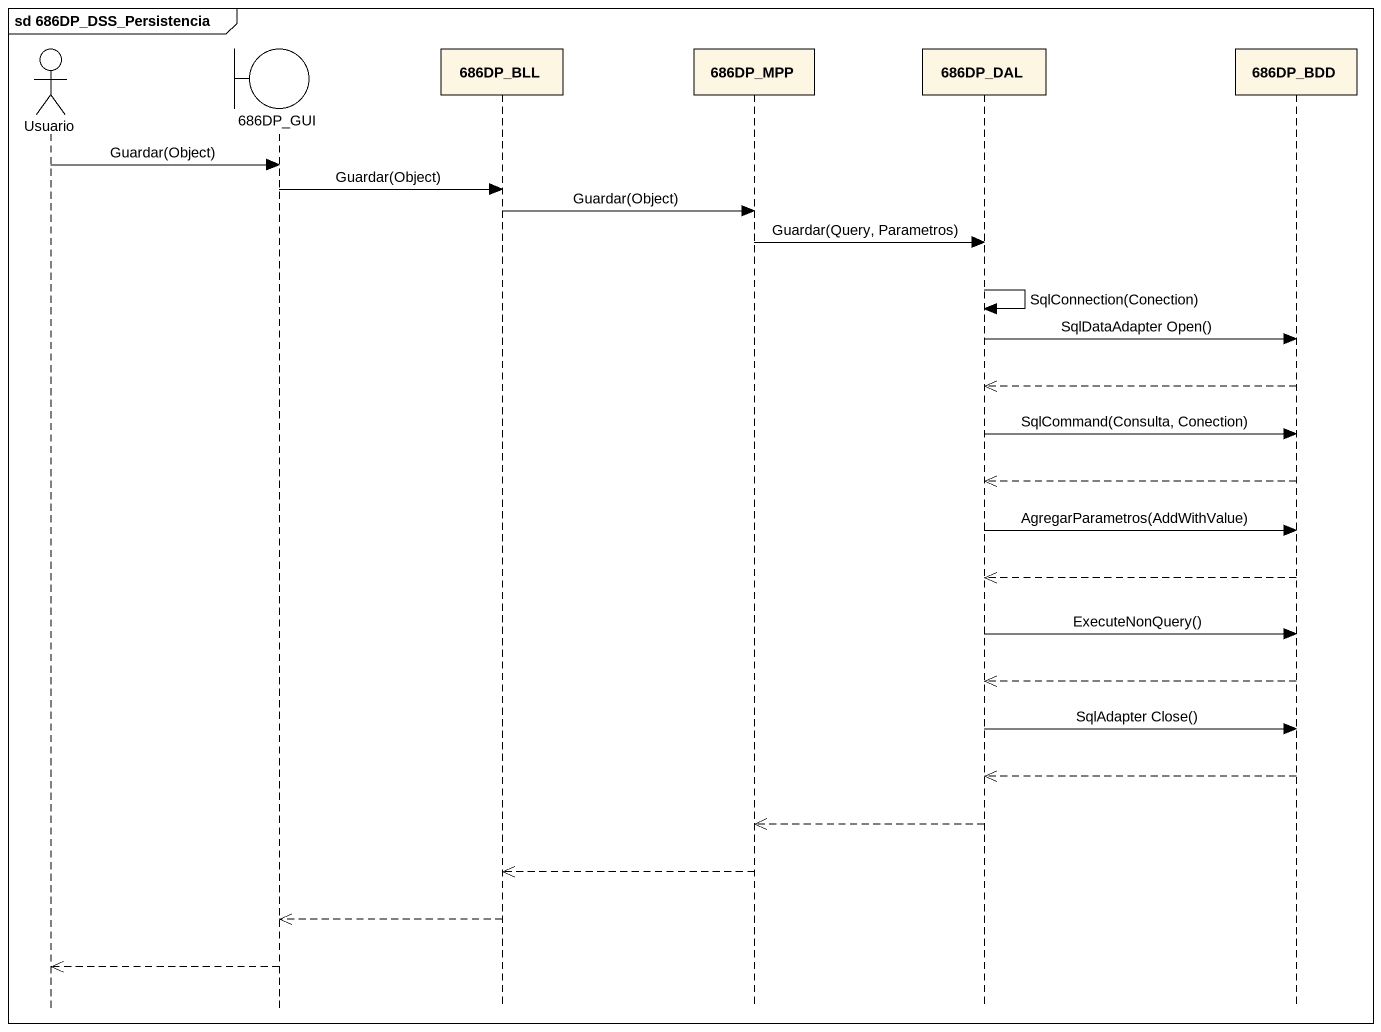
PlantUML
@startuml
mainframe sd 686DP_DSS_Persistencia
hide footbox
actor Usuario
boundary "686DP_GUI" as b686DP_GUI
participant "686DP_BLL" as o686DP_BLL
participant "686DP_MPP" as o686DP_MPP
participant "686DP_DAL" as o686DP_DAL
participant "686DP_BDD" as o686DP_BDD

Usuario -> b686DP_GUI : Guardar(Object)
b686DP_GUI -> o686DP_BLL : Guardar(Object)
o686DP_BLL -> o686DP_MPP : Guardar(Object)
o686DP_MPP -> o686DP_DAL : Guardar(Query, Parametros)
o686DP_DAL -> o686DP_DAL : SqlConnection(Conection)
o686DP_DAL -> o686DP_BDD : SqlDataAdapter Open()
o686DP_BDD -->> o686DP_DAL
o686DP_DAL -> o686DP_BDD : SqlCommand(Consulta, Conection)
o686DP_BDD -->> o686DP_DAL
o686DP_DAL -> o686DP_BDD : AgregarParametros(AddWithValue)
o686DP_BDD -->> o686DP_DAL
o686DP_DAL -> o686DP_BDD : ExecuteNonQuery()
o686DP_BDD -->> o686DP_DAL
o686DP_DAL -> o686DP_BDD : SqlAdapter Close()
o686DP_BDD -->> o686DP_DAL
o686DP_DAL -->> o686DP_MPP
o686DP_MPP -->> o686DP_BLL
o686DP_BLL -->> b686DP_GUI
b686DP_GUI -->> Usuario
@enduml
